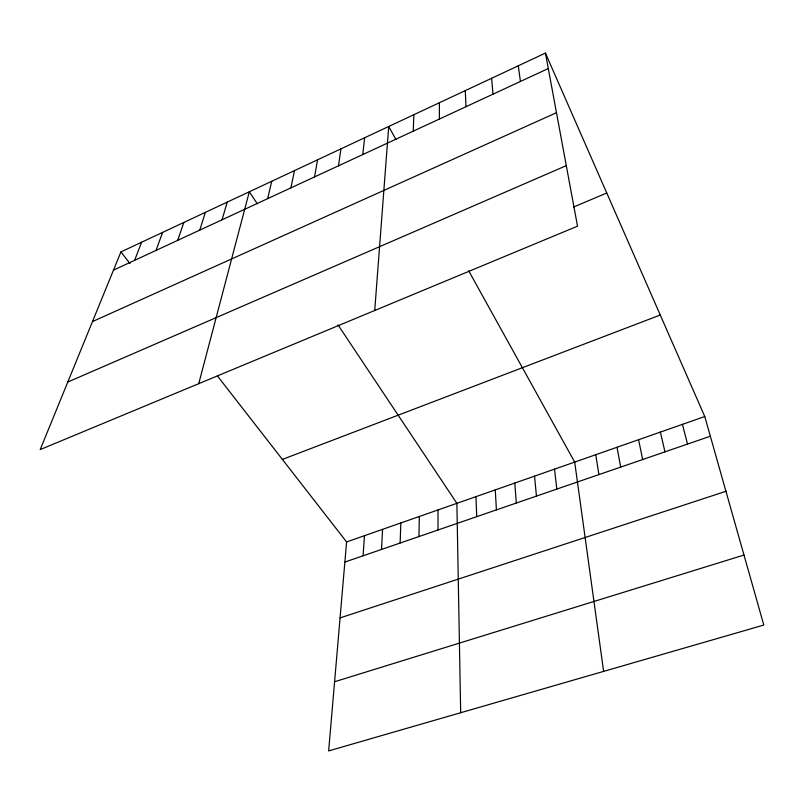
<?xml version="1.0" encoding="UTF-8"?>
<svg xmlns="http://www.w3.org/2000/svg" width="804" height="804" viewBox="0 0 804 804"><rect width="100%" height="100%" fill="white"/><g stroke="black" fill="none" stroke-linecap="round" stroke-linejoin="round"><path stroke-width="1.21" d="M437.999 530.007L437.999 509.947M418.954 536.559L419.326 516.49M400.131 543.042L400.844 522.952M413.236 131.163L413.859 114.711M381.508 549.454L382.573 529.354M363.086 555.795L364.483 535.685M374.724 310.495L388.714 126.489L395.97 139.574M217.633 376.202L346.594 541.946L328.645 750.916L763.8 625.06L704.776 416.542L545.424 53.084L120.932 251.913L40.2 449.587L577.513 226.175L545.424 53.084M362.785 154.549L364.654 137.755M338.484 165.815L340.936 148.861M314.535 176.92L317.55 159.815M290.927 187.865L294.485 170.619M267.642 198.658L271.742 181.272M198.739 383.669L249.31 191.784L257.35 203.834M222.065 219.793L227.19 202.146M199.744 230.145L205.362 212.367M177.734 240.346L183.825 222.457M156.026 250.416L162.579 232.406M134.61 260.345L141.615 242.225M113.485 270.134L548.288 68.541M92.48 321.58L556.479 112.701M67.787 382.041L566.287 165.644M573.483 207.04L606.769 193M282.385 459.426L660.265 315.017M346.594 541.946L704.776 416.542M344.866 562.066L710.354 436.23M340.072 617.894L725.942 491.304M334.585 681.742L743.981 555.041M120.932 251.913L130.037 263.611M337.971 324.856L456.883 503.334L460.682 712.726M468.662 270.757L574.699 462.089L603.623 671.39M682.445 424.361L687.52 444.099M660.375 432.09L664.968 451.858M638.577 439.718L642.687 459.536M617.03 447.265L620.678 467.114M595.734 454.722L598.93 474.591M518.309 65.787L520.429 81.455M554.509 469.154L556.84 489.093M534.539 476.149L536.459 496.108M491.606 78.29L493.003 94.168M514.801 483.053L516.319 503.043M495.284 489.887L496.41 509.897M465.295 90.611L466.008 106.691M475.978 496.651L476.722 516.67M439.386 102.751L439.416 119.022"/></g></svg>
